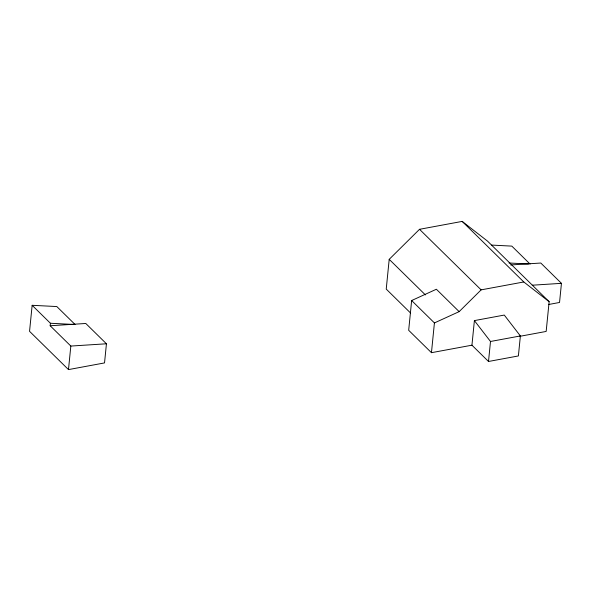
<?xml version="1.0" encoding="UTF-8"?>
<svg xmlns="http://www.w3.org/2000/svg" width="591" height="591" viewBox="0 0 591 591"><rect width="100%" height="100%" fill="white"/><g stroke="black" fill="none" stroke-linecap="round" stroke-linejoin="round"><path stroke-width="0.89" d="M32.15 305.303L29.55 331.322L68.482 369.597L104.533 362.918L106.439 343.785L85.784 323.476L50.176 325.752L50.42 323.262L32.15 305.303L56.81 306.552L75.087 324.518L50.42 323.262M68.482 369.597L70.831 346.06L50.176 325.752M519.917 336.301L546.165 331.44L549.135 301.691L487.531 241.128L462.177 221.403L419.521 229.308L389.203 259.338L386.233 289.095L410.582 313.031M549.135 301.691L523.781 281.966L481.126 289.863L459.148 311.634L436.372 289.243L411.646 300.538L408.677 330.295L431.452 352.687L471.943 345.188L488.506 361.478L518.388 355.945L520.383 335.947L504.278 315.069L474.396 320.603L471.943 345.188M431.452 352.687L434.422 322.93L411.646 300.538M488.506 361.478L490.5 341.48L474.396 320.603M510.631 264.96L540.795 263.032L561.45 283.34L559.537 302.474L548.721 304.476M434.422 322.93L459.148 311.634M490.5 341.48L520.383 335.947M532.232 285.209L561.45 283.34M70.831 346.06L106.439 343.785M491.719 245.088L511.821 246.115L530.09 264.081M509.021 263.002L528.531 264M462.177 221.403L523.781 281.966M419.521 229.308L481.126 289.863M389.203 259.338L425.402 294.916"/></g></svg>
